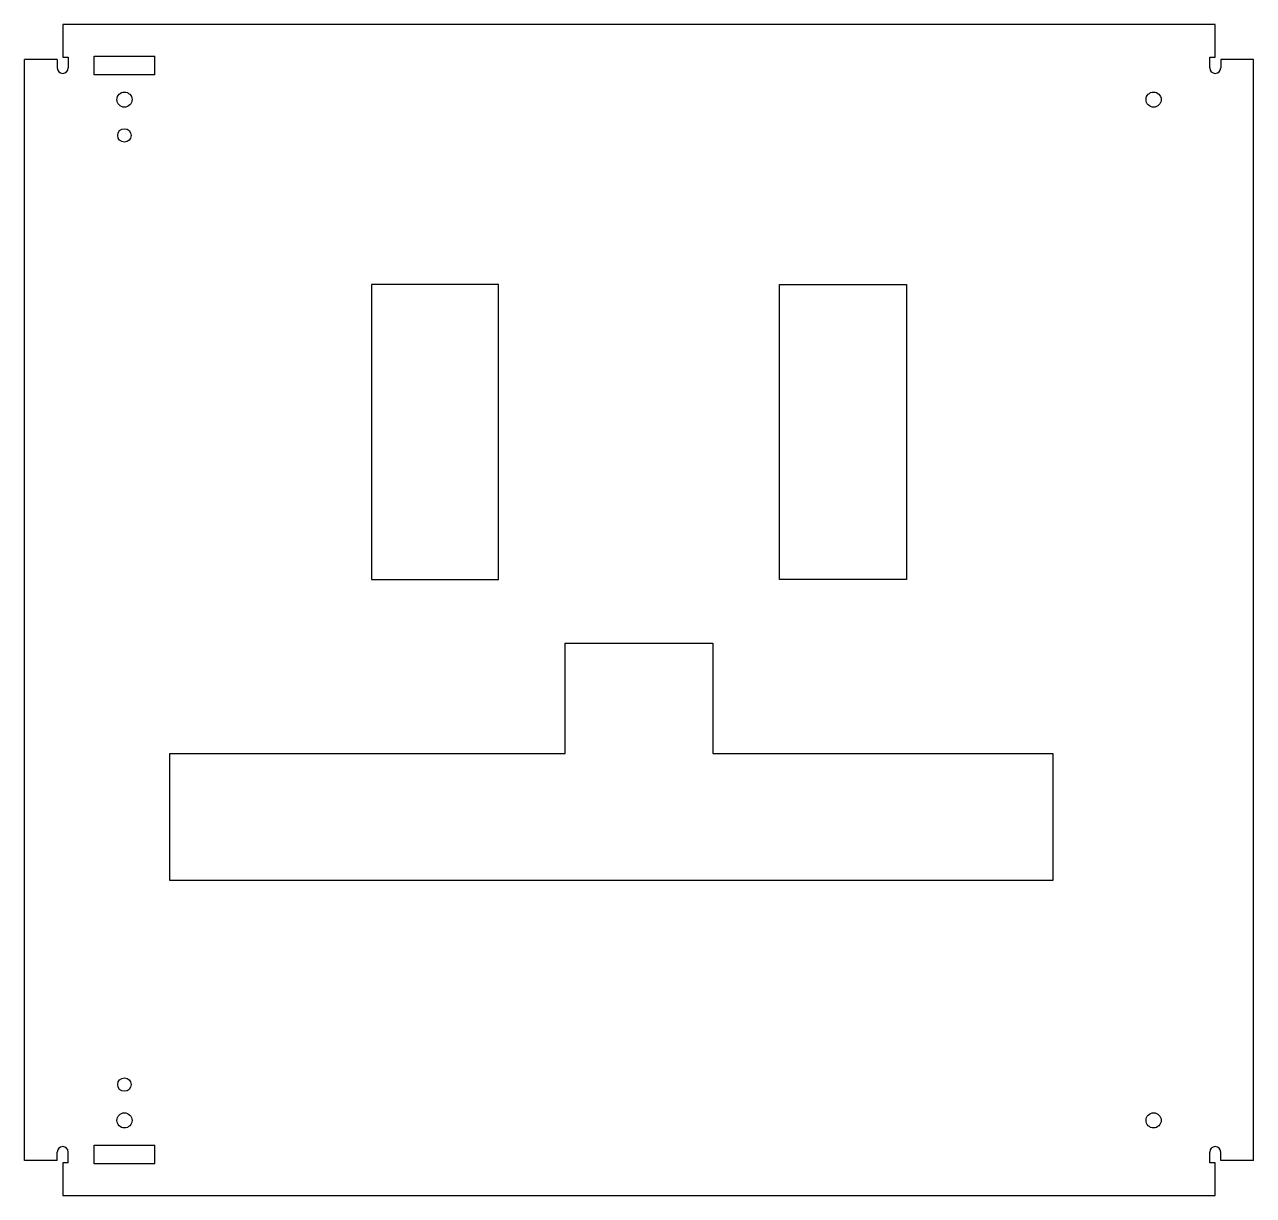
# Model space of a CAD drawing. Extents: x -15.5 to 2, y 13.7 to 30.4.
import ezdxf

# ---------------------------------------------------------------- set-up
doc = ezdxf.new("R2010")
doc.units = 0
doc.header["$LTSCALE"] = 1.21
doc.layers.get('0').update_dxf_attribs({"linetype": 'CONTINUOUS'})

msp = doc.modelspace()

# ---------------------------------------------------------------- linework, layer by layer
at = {"color": 3}
for p, q in [((-14.974, 30.434), (-14.974, 29.967)), ((1.467, 30.434), (-14.974, 30.434)), ((1.467, 29.967), (1.467, 30.434)), ((-15.521, 14.226), (-15.521, 29.934)), ((-15.055, 29.934), (-15.521, 29.934)), ((-15.055, 29.934), (-15.055, 29.816)), ((-14.974, 29.967), (-14.897, 29.967)), ((-14.897, 29.967), (-14.897, 29.816)), ((-14.529, 29.718), (-14.529, 29.982)), ((-14.529, 29.982), (-13.663, 29.982)), ((-13.663, 29.718), (-13.663, 29.982)), ((1.39, 29.816), (1.39, 29.967)), ((1.39, 29.967), (1.467, 29.967)), ((2.013, 29.934), (1.547, 29.934)), ((1.547, 29.934), (1.547, 29.816)), ((2.013, 14.226), (2.013, 29.934)), ((-13.663, 29.718), (-14.529, 29.718)), ((-10.569, 26.726), (-10.569, 22.513)), ((-8.758, 26.726), (-10.569, 26.726)), ((-8.758, 22.513), (-8.758, 26.726)), ((-4.75, 22.513), (-4.75, 26.726)), ((-4.75, 26.726), (-2.939, 26.726)), ((-2.939, 26.726), (-2.939, 22.513)), ((-10.569, 22.513), (-8.758, 22.513)), ((-2.939, 22.513), (-4.75, 22.513)), ((-7.807, 20.033), (-7.807, 21.608)), ((-7.807, 21.608), (-5.701, 21.608)), ((-5.701, 21.608), (-5.701, 20.033)), ((-13.447, 18.222), (-13.447, 20.033)), ((-13.447, 20.033), (-7.807, 20.033)), ((-5.701, 20.033), (-0.848, 20.033)), ((-0.848, 20.033), (-0.848, 18.222)), ((-0.848, 18.222), (-13.447, 18.222)), ((-14.529, 14.178), (-14.529, 14.442)), ((-14.529, 14.442), (-13.663, 14.442)), ((-13.663, 14.178), (-13.663, 14.442)), ((-15.055, 14.226), (-15.521, 14.226)), ((-15.055, 14.226), (-15.055, 14.344)), ((-14.897, 14.192), (-14.897, 14.344)), ((1.39, 14.192), (1.39, 14.344)), ((1.547, 14.226), (1.547, 14.344)), ((2.013, 14.226), (1.547, 14.226)), ((-14.974, 14.192), (-14.974, 13.726)), ((-14.897, 14.192), (-14.974, 14.192)), ((-13.663, 14.178), (-14.529, 14.178)), ((1.467, 14.192), (1.39, 14.192)), ((1.467, 13.726), (1.467, 14.192)), ((-14.974, 13.726), (1.467, 13.726))]:
    msp.add_line(p, q, dxfattribs=at)
for centre, radius in [((-14.096, 29.363), 0.108), ((0.589, 29.363), 0.108), ((-14.096, 28.852), 0.0963), ((-14.096, 15.308), 0.0963), ((-14.096, 14.797), 0.108), ((0.589, 14.797), 0.108)]:
    msp.add_circle(centre, radius, dxfattribs=at)
for centre, start, end in [((-14.976, 29.816), 180, 360), ((1.468, 29.816), 180, 360), ((-14.976, 14.344), 360, 540), ((1.468, 14.344), 360, 540)]:
    msp.add_arc(centre, 0.0787, start, end, dxfattribs=at)

doc.saveas('drawing.dxf')
